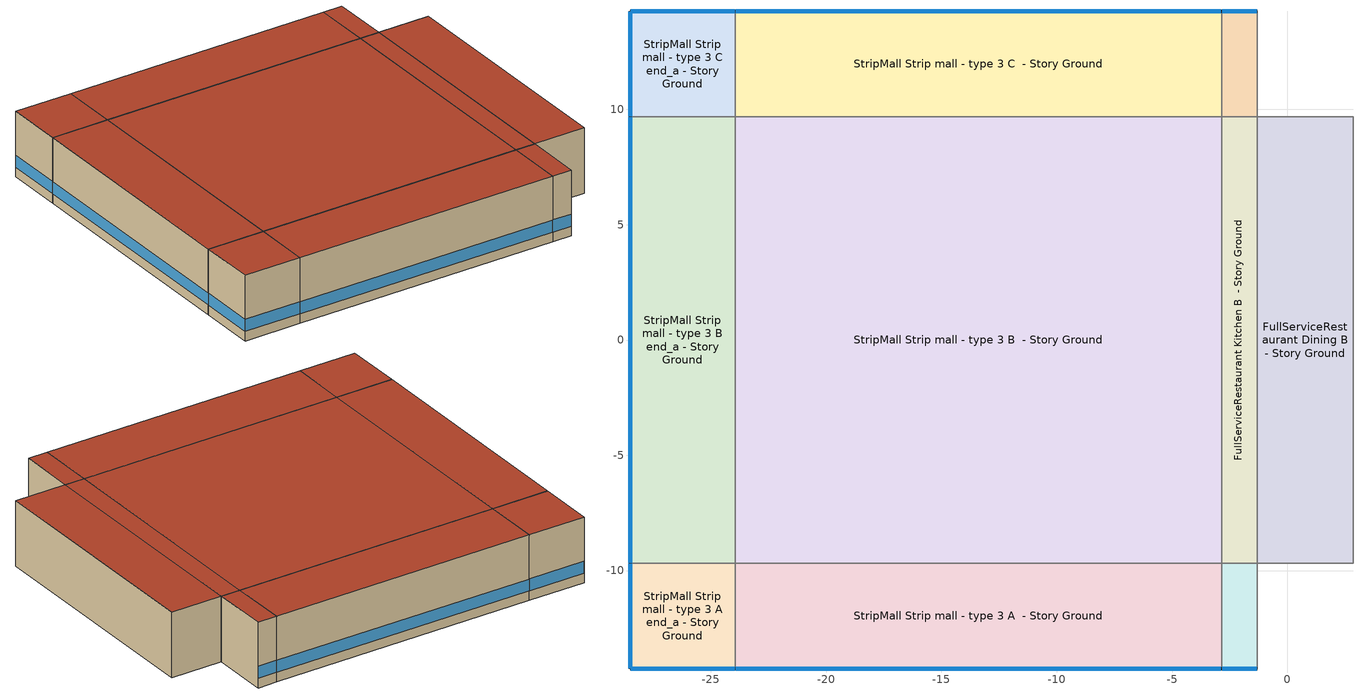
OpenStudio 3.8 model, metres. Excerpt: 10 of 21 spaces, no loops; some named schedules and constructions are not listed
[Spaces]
StripMall Strip mall - type 3 A end_a - Story Ground
 floor ground (Foundation F 126 Perim 914 Area 209): -28.51,-14.26 -28.51,-9.68 -23.94,-9.68 -23.94,-14.26 z0
 wall outside: -28.51,-9.68 -28.51,-14.26 -23.94,-14.26 z0:5.18
 wall to StripMall Strip mall - type 3 B end_a - Story Ground: -23.94,-9.68 -28.51,-9.68 z0:5.18
 wall to StripMall Strip mall - type 3 A  - Story Ground: -23.94,-14.26 -23.94,-9.68 z0:5.18
 window (Window U-1.01 SHGC 0.74): -28.51,-9.71 -28.51,-14.23 / -28.49,-14.26 -23.96,-14.26 z0.76:1.71
 roof outside: -23.94,-14.26 -23.94,-9.68 -28.51,-9.68 -28.51,-14.26 z5.18
StripMall Strip mall - type 3 B end_a - Story Ground
 floor ground (Foundation F 126 Perim 1937 Area 8855): -28.51,-9.68 -28.51,9.68 -23.94,9.68 -23.94,-9.68 z0
 wall outside: -28.51,9.68 -28.51,-9.68 z0:5.18
 wall to StripMall Strip mall - type 3 C end_a - Story Ground: -23.94,9.68 -28.51,9.68 z0:5.18
 wall to StripMall Strip mall - type 3 B  - Story Ground: -23.94,-9.68 -23.94,9.68 z0:5.18
 window (Window U-1.01 SHGC 0.74): -28.51,9.66 -28.51,-9.66 z0.76:1.7
 roof outside: -23.94,-9.68 -23.94,9.68 -28.51,9.68 -28.51,-9.68 z5.18
StripMall Strip mall - type 3 C end_a - Story Ground
 floor ground (Foundation F 126 Perim 914 Area 209): -28.51,9.68 -28.51,14.26 -23.94,14.26 -23.94,9.68 z0
 wall outside: -23.94,14.26 -28.51,14.26 -28.51,9.68 z0:5.18
 wall to StripMall Strip mall - type 3 C  - Story Ground: -23.94,9.68 -23.94,14.26 z0:5.18
 window (Window U-1.01 SHGC 0.74): -28.51,14.23 -28.51,9.71 / -23.96,14.26 -28.49,14.26 z0.76:1.71
 roof outside: -23.94,9.68 -23.94,14.26 -28.51,14.26 -28.51,9.68 z5.18
StripMall Strip mall - type 3 A  - Story Ground
 floor ground (Foundation F 126 Perim 2109 Area 9642): -23.94,-14.26 -23.94,-9.68 -2.85,-9.68 -2.85,-14.26 z0
 wall outside: -23.94,-14.26 -2.85,-14.26 z0:5.18
 wall to StripMall Strip mall - type 3 B  - Story Ground: -2.85,-9.68 -23.94,-9.68 z0:5.18
 wall to FullServiceRestaurant Kitchen A  - Story Ground: -2.85,-14.26 -2.85,-9.68 z0:5.18
 window (Window U-1.01 SHGC 0.74): -23.91,-14.26 -2.88,-14.26 z0.76:1.7
 roof outside: -2.85,-14.26 -2.85,-9.68 -23.94,-9.68 -23.94,-14.26 z5.18
StripMall Strip mall - type 3 B  - Story Ground
 floor ground (Foundation F 126 Perim 0 Area 40843): -23.94,-9.68 -23.94,9.68 -2.85,9.68 -2.85,-9.68 z0
 wall to StripMall Strip mall - type 3 C  - Story Ground: -2.85,9.68 -23.94,9.68 z0:5.18
 wall to FullServiceRestaurant Kitchen B  - Story Ground: -2.85,-9.68 -2.85,9.68 z0:5.18
 roof outside: -2.85,-9.68 -2.85,9.68 -23.94,9.68 -23.94,-9.68 z5.18
StripMall Strip mall - type 3 C  - Story Ground
 floor ground (Foundation F 126 Perim 2109 Area 9642): -23.94,9.68 -23.94,14.26 -2.85,14.26 -2.85,9.68 z0
 wall outside: -2.85,14.26 -23.94,14.26 z0:5.18
 wall to FullServiceRestaurant Kitchen C  - Story Ground: -2.85,9.68 -2.85,14.26 z0:5.18
 window (Window U-1.01 SHGC 0.74): -2.88,14.26 -23.91,14.26 z0.76:1.7
 roof outside: -2.85,9.68 -2.85,14.26 -23.94,14.26 -23.94,9.68 z5.18
FullServiceRestaurant Kitchen A  - Story Ground
 floor ground (Foundation F 126 Perim 156 Area 711): -2.85,-14.26 -2.85,-9.68 -1.3,-9.68 -1.3,-14.26 z0
 wall outside: -2.85,-14.26 -1.3,-14.26 z0:5.18
 wall to FullServiceRestaurant Kitchen B  - Story Ground: -1.3,-9.68 -2.85,-9.68 z0:5.18
 wall to FullServiceRestaurant Dining A  - Story Ground: -1.3,-14.26 -1.3,-9.68 z0:5.18
 window (Window U-1.01 SHGC 0.74): -2.83,-14.26 -1.32,-14.26 z0.76:1.73
 roof outside: -1.3,-14.26 -1.3,-9.68 -2.85,-9.68 -2.85,-14.26 z5.18
FullServiceRestaurant Kitchen B  - Story Ground
 floor ground (Foundation F 126 Perim 0 Area 3013): -2.85,-9.68 -2.85,9.68 -1.3,9.68 -1.3,-9.68 z0
 wall to FullServiceRestaurant Kitchen C  - Story Ground: -1.3,9.68 -2.85,9.68 z0:5.18
 wall to FullServiceRestaurant Dining B  - Story Ground: -1.3,-9.68 -1.3,9.68 z0:5.18
 roof outside: -1.3,-9.68 -1.3,9.68 -2.85,9.68 -2.85,-9.68 z5.18
FullServiceRestaurant Kitchen C  - Story Ground
 floor ground (Foundation F 126 Perim 156 Area 711): -2.85,9.68 -2.85,14.26 -1.3,14.26 -1.3,9.68 z0
 wall outside: -1.3,14.26 -2.85,14.26 z0:5.18
 wall to FullServiceRestaurant Dining C  - Story Ground: -1.3,9.68 -1.3,14.26 z0:5.18
 window (Window U-1.01 SHGC 0.74): -1.32,14.26 -2.83,14.26 z0.76:1.73
 roof outside: -1.3,9.68 -1.3,14.26 -2.85,14.26 -2.85,9.68 z5.18
FullServiceRestaurant Dining B  - Story Ground
 floor ground (Foundation F 126 Perim 0 Area 8031): -1.3,-9.68 -1.3,9.68 2.85,9.68 2.85,-9.68 z0
 wall to FullServiceRestaurant Dining C  - Story Ground: 2.85,9.68 -1.3,9.68 z0:5.18
 wall to StripMall Strip mall - type 1 B  - Story Ground: 2.85,-9.68 2.85,9.68 z0:5.18
 wall to FullServiceRestaurant Dining A  - Story Ground: -1.3,-9.68 2.85,-9.68 z0:5.18
 roof outside: 2.85,-9.68 2.85,9.68 -1.3,9.68 -1.3,-9.68 z5.18
[Schedule:Day]
Clothing Schedule Summer Clothes: No, 24, 0, 0.5
FullServiceRestaurant Bldg Occ Sat Day: Average, 8, 30, 0, 8, 45, 0.0125, 9, 0, 0.025, 9, 15, 0.0375, 9, 30, 0.05, 9, 45, 0.1625, 10, 0, 0.275, 10, 15, 0.3875, 10, 30, 0.5, 11, 30, 0.5, 11, 45, 0.475, 12, 0, 0.45, 12, 15, 0.425, 12, 30, 0.4, 13, 15, 0.5, 13, 30, 0.4625, 13, 45, 0.425, 14, 0, 0.3875, 14, 15, 0.35, 14, 30, 0.3375, 14, 45, 0.325, 15, 0, 0.3125, 15, 15, 0.3, 16, 7, 0.3, 16, 22, 0.842857, 16, 37, 0.785714, 16, 52, 0.728571, 17, 0, 0.7, 17, 15, 0.6875, 17, 30, 0.675, 17, 45, 0.6625, 18, 0, 0.65, 18, 15, 0.625, 18, 30, 0.6, 18, 45, 0.575, 19, 0, 0.55, 19, 15, 0.5, 19, 30, 0.45, 19, 45, 0.4, 20, 0, 0.35, 20, 15, 0.275, 20, 30, 0.2, 20, 45, 0.125, 21, 0, 0.05, 21, 15, 0.0375, 21, 30, 0.025, 21, 45, 0.0125, 22, 0, 0, 24, 0, 0
FullServiceRestaurant Bldg Occ Sun Day: Average, 8, 30, 0, 8, 45, 0.0125, 9, 0, 0.025, 9, 15, 0.0375, 9, 30, 0.05, 9, 45, 0.1625, 10, 0, 0.275, 10, 15, 0.3875, 10, 30, 0.5, 11, 0, 0.5, 11, 15, 0.4625, 11, 30, 0.425, 11, 45, 0.3875, 12, 0, 0.35, 12, 15, 0.3125, 12, 30, 0.275, 12, 45, 0.2375, 13, 0, 0.2, 13, 45, 0.5, 14, 0, 0.45, 14, 15, 0.4, 14, 30, 0.35, 14, 45, 0.3, 15, 0, 0.275, 15, 15, 0.25, 15, 30, 0.225, 15, 45, 0.2, 16, 0, 0.2125, 16, 15, 0.225, 16, 30, 0.2375, 16, 45, 0.25, 16, 52, 0.35, 17, 0, 0.65, 17, 15, 0.6625, 17, 30, 0.675, 17, 45, 0.6875, 18, 0, 0.7, 18, 15, 0.6125, 18, 30, 0.525, 18, 45, 0.4375, 19, 0, 0.35, 19, 15, 0.3125, 19, 30, 0.275, 19, 45, 0.2375, 20, 0, 0.2, 21, 0, 0.2, 21, 15, 0.1625, 21, 30, 0.125, 21, 45, 0.0875, 22, 0, 0.05, 22, 15, 0.0375, 22, 30, 0.025, 22, 45, 0.0125, 23, 0, 0, 24, 0, 0
FullServiceRestaurant Activity Default; autogen FullServiceRestaurant Activity 0_day_sch; autogen FullServiceRestaurant Activity 1_day_sch; autogen StripMall Activity 0_day_sch; autogen StripMall Activity 1_day_sch: Average, 24, 0, 120
FullServiceRestaurant Activity Winter Design Day; FullServiceRestaurant Activity Summer Design Day: No, 24, 0, 120
FoodService_Restaurant BLDG_LIGHT_EndUseData Default: Average, 0, 15, 0.448694, 0, 30, 0.414388, 0, 45, 0.390493, 1, 0, 0.366598, 1, 15, 0.342703, 1, 30, 0.318808, 1, 45, 0.307923, 2, 0, 0.297039, 2, 15, 0.286154, 2, 30, 0.27527, 2, 45, 0.270536, 3, 0, 0.265803, 3, 15, 0.261069, 3, 30, 0.256336, 3, 45, 0.258912, 4, 0, 0.261488, 4, 15, 0.264065, 4, 30, 0.266641, 4, 45, 0.268898, 5, 0, 0.271156, 5, 15, 0.273413, 5, 30, 0.27567, 5, 45, 0.28172, 6, 0, 0.287771, 6, 15, 0.293821, 6, 30, 0.299872, 6, 45, 0.327251, 7, 0, 0.354631, 7, 15, 0.382011, 7, 30, 0.409391, 7, 45, 0.441211, 8, 0, 0.473031, 8, 15, 0.504852, 8, 30, 0.536672, 8, 45, 0.564383, 9, 0, 0.592093, 9, 15, 0.619803, 9, 30, 0.647513, 9, 45, 0.66562, 10, 0, 0.683728, 10, 15, 0.701835, 10, 30, 0.719943, 10, 45, 0.727528, 11, 0, 0.735112, 11, 15, 0.742697, 11, 30, 0.750282, 11, 45, 0.751146, 12, 0, 0.752009, 12, 15, 0.752873, 12, 30, 0.753736, 12, 45, 0.754057, 13, 0, 0.754377, 13, 15, 0.754698, 13, 30, 0.755019, 13, 45, 0.755124, 14, 0, 0.755229, 14, 15, 0.755334, 14, 30, 0.755439, 14, 45, 0.75514, 15, 0, 0.754842, 15, 15, 0.754543, 15, 30, 0.754245, 15, 45, 0.754332, 16, 0, 0.754418, 16, 15, 0.754505, 16, 30, 0.754592, 16, 45, 0.754481, 17, 0, 0.75437, 17, 15, 0.754259, 17, 30, 0.754149, 17, 45, 0.757791, 18, 0, 0.761434, 18, 15, 0.765076, 18, 30, 0.768719, 18, 45, 0.768791, 19, 0, 0.768863, 19, 15, 0.768935, 19, 30, 0.769007, 19, 45, 0.76771, 20, 0, 0.766413, 20, 15, 0.765115, 20, 30, 0.763818, 20, 45, 0.758298, 21, 0, 0.752779, 21, 15, 0.747259, 21, 30, 0.741739, 21, 45, 0.726026, 22, 0, 0.710313, 22, 15, 0.6946, 22, 30, 0.678887, 22, 45, 0.647068, 23, 0, 0.61525, 23, 15, 0.583431, 23, 30, 0.551612, 23, 45, 0.517306, 24, 0, 0.483
FoodService_Restaurant BLDG_LIGHT_EndUseData Summer Design Day; FoodService_Restaurant BLDG_EQUIP_EndUseData Summer Design Day; FoodService_Restaurant BLDG_LIGHT_EndUseData Summer Design Day 1; FoodService_Restaurant BLDG_EQUIP_EndUseData Summer Design Day 1; Zone StripMall Strip mall - type 3 B  - Story Ground Central Heating and AC Occ Sch Sunday 1: No, 24, 0, 1
FoodService_Restaurant BLDG_LIGHT_EndUseData Winter Design Day; FoodService_Restaurant BLDG_EQUIP_EndUseData Winter Design Day; FullServiceRestaurant Gas Equip Winter Design Day; FoodService_Restaurant BLDG_LIGHT_EndUseData Winter Design Day 1; FoodService_Restaurant BLDG_EQUIP_EndUseData Winter Design Day 1; Infiltration HVAC Off Schedule Schedule Day 0 1: No, 24, 0, 0
FoodService_Restaurant BLDG_EQUIP_EndUseData Default: Average, 0, 15, 0.273757, 0, 30, 0.279965, 0, 45, 0.153839, 1, 0, 0.29238, 1, 15, 0.298587, 1, 30, 0.304795, 1, 45, 0.311002, 2, 0, 0.31721, 2, 15, 0.323417, 2, 30, 0.329625, 2, 45, 0.335832, 3, 0, 0.34204, 3, 15, 0.348247, 3, 30, 0.354455, 3, 45, 0.360662, 4, 0, 0.36687, 4, 15, 0.373077, 4, 30, 0.379285, 4, 45, 0.385492, 5, 0, 0.406222, 5, 15, 0.426951, 5, 30, 0.44768, 5, 45, 0.46841, 6, 0, 0.475041, 6, 15, 0.481673, 6, 30, 0.488304, 6, 45, 0.494935, 7, 0, 0.497551, 7, 15, 0.500167, 7, 30, 0.502782, 7, 45, 0.505398, 8, 0, 0.508014, 8, 15, 0.51063, 8, 30, 0.513246, 8, 45, 0.515861, 9, 0, 0.518477, 9, 15, 0.521093, 9, 22, 0.522401, 9, 37, 0.525517, 9, 52, 0.528632, 10, 7, 0.531748, 10, 22, 0.534863, 10, 37, 0.533293, 10, 52, 0.531723, 11, 7, 0.530153, 11, 22, 0.528583, 11, 37, 0.530897, 11, 52, 0.533211, 12, 7, 0.535525, 12, 22, 0.537839, 12, 37, 0.536925, 12, 52, 0.536011, 13, 7, 0.535097, 13, 22, 0.534183, 13, 37, 0.534993, 13, 52, 0.535802, 14, 7, 0.536612, 14, 22, 0.537422, 14, 37, 0.539933, 14, 52, 0.542444, 15, 7, 0.544955, 15, 22, 0.547466, 15, 37, 0.547318, 15, 52, 0.547169, 16, 7, 0.547021, 16, 22, 0.546873, 16, 37, 0.546725, 16, 52, 0.546576, 17, 7, 0.546428, 17, 22, 0.54628, 17, 37, 0.546131, 17, 52, 0.545983, 18, 0, 0.545909, 18, 15, 0.540587, 18, 30, 0.535265, 18, 45, 0.529943, 19, 0, 0.524621, 19, 15, 0.514212, 19, 30, 0.503803, 19, 45, 0.493393, 20, 0, 0.482984, 20, 15, 0.465932, 20, 30, 0.44888, 20, 45, 0.431828, 21, 0, 0.414776, 21, 15, 0.374302, 21, 30, 0.333829, 21, 45, 0.293355, 22, 0, 0.252882, 22, 15, 0.216473, 22, 30, 0.180064, 22, 45, 0.143655, 23, 0, 0.107246, 23, 15, 0.093217, 23, 30, 0.079188, 23, 45, 0.065159, 24, 0, 0.05113
FoodService_Restaurant BLDG_EQUIP_EndUseData Fri Day: Average, 0, 15, 0.353654, 0, 30, 0.359113, 0, 45, 0.261404, 1, 0, 0.370031, 1, 15, 0.37549, 1, 30, 0.38095, 1, 45, 0.386409, 2, 0, 0.391868, 2, 15, 0.397327, 2, 30, 0.402786, 2, 45, 0.408245, 3, 0, 0.413704, 3, 15, 0.419164, 3, 30, 0.424623, 3, 45, 0.430082, 4, 0, 0.435541, 4, 15, 0.441, 4, 30, 0.446459, 4, 45, 0.451919, 5, 0, 0.469647, 5, 15, 0.487375, 5, 30, 0.505104, 5, 45, 0.522832, 6, 0, 0.533508, 6, 15, 0.544183, 6, 30, 0.554858, 6, 45, 0.565533, 7, 0, 0.56988, 7, 15, 0.574228, 7, 30, 0.578575, 7, 45, 0.582922, 8, 0, 0.587269, 8, 15, 0.591617, 8, 30, 0.595964, 8, 45, 0.600311, 9, 0, 0.604658, 9, 15, 0.609006, 9, 22, 0.611179, 9, 37, 0.611303, 9, 52, 0.611427, 10, 7, 0.61155, 10, 22, 0.611674, 10, 37, 0.607106, 10, 52, 0.602538, 11, 7, 0.59797, 11, 22, 0.593402, 11, 37, 0.589547, 11, 52, 0.585692, 12, 7, 0.581837, 12, 22, 0.577982, 12, 37, 0.576402, 12, 52, 0.574823, 13, 7, 0.573244, 13, 22, 0.571664, 13, 37, 0.571196, 13, 52, 0.570728, 14, 7, 0.57026, 14, 22, 0.569791, 14, 37, 0.574577, 14, 52, 0.579364, 15, 7, 0.58415, 15, 22, 0.588936, 15, 37, 0.588794, 15, 52, 0.588653, 16, 7, 0.588511, 16, 22, 0.588369, 16, 37, 0.588227, 16, 52, 0.588086, 17, 7, 0.587944, 17, 22, 0.587802, 17, 37, 0.58766, 17, 52, 0.587519, 18, 0, 0.587448, 18, 15, 0.583595, 18, 30, 0.579742, 18, 45, 0.575889, 19, 0, 0.572036, 19, 15, 0.565317, 19, 30, 0.558597, 19, 45, 0.551877, 20, 0, 0.545158, 20, 15, 0.5343, 20, 30, 0.523443, 20, 45, 0.512586, 21, 0, 0.501728, 21, 15, 0.484797, 21, 30, 0.467866, 21, 45, 0.450934, 22, 0, 0.434003, 22, 15, 0.405105, 22, 30, 0.376207, 22, 45, 0.347308, 23, 0, 0.31841, 23, 15, 0.284683, 23, 30, 0.250956, 23, 45, 0.217229, 24, 0, 0.183502
FoodService_Restaurant BLDG_EQUIP_EndUseData Sat Day: Average, 0, 15, 0.168538, 0, 30, 0.168333, 0, 45, 0.168128, 1, 0, 0.167924, 1, 15, 0.167719, 1, 30, 0.167514, 1, 45, 0.16731, 2, 0, 0.167105, 2, 15, 0.1669, 2, 30, 0.166696, 2, 45, 0.166491, 3, 0, 0.166286, 3, 15, 0.166082, 3, 30, 0.165877, 3, 45, 0.165672, 4, 0, 0.165468, 4, 15, 0.165263, 4, 30, 0.165058, 4, 45, 0.164854, 5, 0, 0.164649, 5, 15, 0.164444, 5, 30, 0.16424, 5, 45, 0.169971, 6, 0, 0.175702, 6, 15, 0.181434, 6, 30, 0.187165, 6, 45, 0.203338, 7, 0, 0.21951, 7, 15, 0.235683, 7, 30, 0.251855, 7, 45, 0.256469, 8, 0, 0.261084, 8, 15, 0.265698, 8, 30, 0.270313, 8, 45, 0.272929, 9, 0, 0.275544, 9, 15, 0.27816, 9, 30, 0.280776, 9, 45, 0.294704, 10, 0, 0.308632, 10, 15, 0.32256, 10, 30, 0.336488, 10, 45, 0.366093, 11, 0, 0.395699, 11, 15, 0.425305, 11, 30, 0.45491, 11, 45, 0.473836, 12, 0, 0.492762, 12, 15, 0.511688, 12, 30, 0.530614, 12, 45, 0.630882, 13, 0, 0.627109, 13, 15, 0.623337, 13, 30, 0.618795, 13, 45, 0.614254, 14, 0, 0.609713, 14, 15, 0.605171, 14, 30, 0.60113, 14, 45, 0.597088, 15, 0, 0.593046, 15, 15, 0.589004, 15, 30, 0.588385, 15, 45, 0.587766, 16, 0, 0.587147, 16, 15, 0.586528, 16, 30, 0.55493, 16, 45, 0.546314, 17, 0, 0.537697, 17, 15, 0.526508, 17, 30, 0.51532, 17, 45, 0.504131, 18, 0, 0.492942, 18, 15, 0.477296, 18, 30, 0.46165, 18, 45, 0.446003, 19, 0, 0.430357, 19, 15, 0.400539, 19, 30, 0.370721, 19, 45, 0.340903, 20, 0, 0.311085, 20, 15, 0.285785, 20, 30, 0.260485, 20, 45, 0.235185, 21, 0, 0.209885, 21, 15, 0.200008, 21, 30, 0.190132, 21, 45, 0.180256, 22, 0, 0.17038, 22, 15, 0.170175, 22, 30, 0.16997, 22, 45, 0.169766, 23, 0, 0.169561, 23, 15, 0.169356, 23, 30, 0.169152, 23, 45, 0.168947, 24, 0, 0.168742
FoodService_Restaurant BLDG_EQUIP_EndUseData Sun Day: Average, 0, 15, 0.170483, 0, 30, 0.170186, 0, 45, 0.169888, 1, 0, 0.169591, 1, 15, 0.169294, 1, 30, 0.168997, 1, 45, 0.168699, 2, 0, 0.168402, 2, 15, 0.168105, 2, 30, 0.167807, 2, 45, 0.16751, 3, 0, 0.167213, 3, 15, 0.166915, 3, 30, 0.166618, 3, 45, 0.166321, 4, 0, 0.166024, 4, 15, 0.165726, 4, 30, 0.165429, 4, 45, 0.165132, 5, 0, 0.164834, 5, 15, 0.164537, 5, 30, 0.16424, 5, 45, 0.1691, 6, 0, 0.173961, 6, 15, 0.178821, 6, 30, 0.183682, 6, 45, 0.19809, 7, 0, 0.212498, 7, 15, 0.226906, 7, 30, 0.241314, 7, 45, 0.246815, 8, 0, 0.252316, 8, 15, 0.257817, 8, 30, 0.263318, 8, 45, 0.265581, 9, 0, 0.267844, 9, 15, 0.270108, 9, 30, 0.272371, 9, 45, 0.283074, 10, 0, 0.293777, 10, 15, 0.30448, 10, 30, 0.315184, 10, 45, 0.341992, 11, 0, 0.368801, 11, 15, 0.395609, 11, 30, 0.422418, 11, 45, 0.446781, 12, 0, 0.471145, 12, 15, 0.495509, 12, 30, 0.519872, 12, 37, 0.586884, 12, 45, 0.622858, 13, 0, 0.620394, 13, 15, 0.61793, 13, 30, 0.615466, 13, 45, 0.613002, 14, 0, 0.608504, 14, 15, 0.604005, 14, 30, 0.599506, 14, 45, 0.595007, 15, 0, 0.5914, 15, 15, 0.587794, 15, 30, 0.584187, 15, 45, 0.580581, 16, 0, 0.577031, 16, 15, 0.573481, 16, 30, 0.569932, 16, 45, 0.566382, 16, 52, 0.566197, 17, 0, 0.538188, 17, 15, 0.530656, 17, 30, 0.523123, 17, 45, 0.51559, 18, 0, 0.508058, 18, 15, 0.494663, 18, 30, 0.481269, 18, 45, 0.467874, 19, 0, 0.45448, 19, 15, 0.422902, 19, 30, 0.391324, 19, 45, 0.359746, 20, 0, 0.328168, 20, 15, 0.301034, 20, 30, 0.2739, 20, 45, 0.246766, 21, 0, 0.219632, 21, 15, 0.217227, 21, 30, 0.214822, 21, 45, 0.212417, 22, 0, 0.210012, 22, 15, 0.200502, 22, 30, 0.190991, 22, 45, 0.18148, 23, 0, 0.17197, 23, 15, 0.171672, 23, 30, 0.171375, 23, 45, 0.171078, 24, 0, 0.17078
FullServiceRestaurant Infil Half On Default; FullServiceRestaurant Infil Half On Winter Design Day; FullServiceRestaurant Infil Half On Summer Design Day; FullServiceRestaurant Infil Half On Default|WntrDsn|SmrDsn|Sun|Sat Day: No, 5, 0, 1, 24, 0, 0.5
FullServiceRestaurant Gas Equip Default; autogen FullServiceRestaurant Gas Equip 1_day_sch: Average, 0, 15, 0.0275, 0, 30, 0.02, 4, 30, 0.02, 4, 45, 0.0275, 5, 0, 0.035, 5, 15, 0.0425, 5, 30, 0.05, 5, 45, 0.0625, 6, 0, 0.075, 6, 15, 0.0875, 6, 30, 0.1, 6, 45, 0.1125, 7, 0, 0.125, 7, 15, 0.1375, 7, 30, 0.15, 7, 45, 0.1625, 8, 0, 0.175, 8, 15, 0.1875, 8, 30, 0.2, 8, 45, 0.1875, 9, 0, 0.175, 9, 15, 0.1625, 9, 30, 0.15, 9, 45, 0.175, 10, 0, 0.2, 10, 15, 0.225, 10, 30, 0.25, 12, 30, 0.25, 12, 45, 0.2375, 13, 0, 0.225, 13, 15, 0.2125, 13, 30, 0.2, 13, 45, 0.1875, 14, 0, 0.175, 14, 15, 0.1625, 14, 30, 0.15, 14, 45, 0.1625, 15, 0, 0.175, 15, 15, 0.1875, 15, 30, 0.2, 15, 45, 0.225, 16, 0, 0.25, 16, 15, 0.275, 16, 30, 0.3, 18, 0, 0.3, 18, 15, 0.2875, 18, 30, 0.275, 18, 45, 0.2625, 19, 0, 0.25, 19, 15, 0.2375, 19, 30, 0.225, 19, 45, 0.2125, 20, 0, 0.2, 20, 30, 0.2, 20, 45, 0.1875, 21, 0, 0.175, 21, 15, 0.1625, 21, 30, 0.15, 21, 45, 0.1375, 22, 0, 0.125, 22, 15, 0.1125, 22, 30, 0.1, 22, 45, 0.0875, 23, 0, 0.075, 23, 15, 0.0625, 23, 30, 0.05, 23, 45, 0.0425, 24, 0, 0.035
FullServiceRestaurant Gas Equip Default|Sun Day: Average, 7, 30, 0.02, 7, 45, 0.0275, 8, 0, 0.035, 8, 15, 0.0425, 8, 30, 0.05, 8, 45, 0.0625, 9, 0, 0.075, 9, 15, 0.0875, 9, 30, 0.1, 9, 45, 0.1125, 10, 0, 0.125, 10, 15, 0.1375, 10, 30, 0.15, 10, 45, 0.1625, 11, 0, 0.175, 11, 15, 0.1875, 11, 30, 0.2, 11, 45, 0.1875, 12, 0, 0.175, 12, 15, 0.1625, 12, 30, 0.15, 12, 45, 0.19, 13, 0, 0.23, 13, 7, 0.25, 13, 22, 0.23, 13, 37, 0.21, 13, 45, 0.2, 14, 0, 0.1875, 14, 15, 0.175, 14, 30, 0.1625, 14, 45, 0.15, 15, 0, 0.1625, 15, 15, 0.175, 15, 30, 0.1875, 15, 45, 0.2, 16, 0, 0.266667, 16, 7, 0.3, 16, 22, 0.281818, 16, 37, 0.263636, 16, 52, 0.245455, 17, 7, 0.227273, 17, 22, 0.209091, 17, 30, 0.2, 18, 0, 0.2, 18, 15, 0.1875, 18, 30, 0.175, 18, 45, 0.1625, 19, 0, 0.15, 19, 15, 0.1375, 19, 30, 0.125, 19, 45, 0.1125, 20, 0, 0.1, 20, 15, 0.0875, 20, 30, 0.075, 20, 45, 0.0625, 21, 0, 0.05, 21, 15, 0.0425, 21, 30, 0.035, 21, 45, 0.0275, 22, 0, 0.02, 24, 0, 0.02
FullServiceRestaurant Gas Equip Summer Design Day: No, 24, 0, 0.25
StripMall Bldg Occ Sat Day: Average, 9, 30, 0, 9, 45, 0.025, 10, 0, 0.05, 10, 15, 0.075, 10, 30, 0.1, 10, 45, 0.125, 11, 0, 0.15, 11, 15, 0.175, 11, 30, 0.2, 11, 45, 0.275, 12, 0, 0.35, 12, 15, 0.425, 12, 30, 0.5, 16, 15, 0.8, 17, 0, 0.2, 17, 15, 0.175, 17, 30, 0.15, 17, 45, 0.125, 18, 0, 0.1, 18, 15, 0.075, 18, 30, 0.05, 18, 45, 0.025, 19, 0, 0, 24, 0, 0
StripMall Bldg Occ Sun Day: Average, 11, 15, 0.2, 11, 30, 0.225, 11, 45, 0.25, 12, 0, 0.275, 12, 15, 0.3, 12, 30, 0.325, 12, 45, 0.35, 13, 0, 0.375, 13, 15, 0.4, 16, 45, 0.4, 16, 52, 0.2, 24, 0, 0.2
Mercantile_Retail BLDG_LIGHT_EndUseData Sun Day: Average, 0, 15, 0.0102879, 0, 30, 0.00979802, 0, 45, 0.00930812, 1, 0, 0.00881822, 1, 15, 0.00832832, 1, 30, 0.00783842, 1, 45, 0.00734852, 2, 0, 0.00685861, 2, 15, 0.00636871, 2, 30, 0.00587881, 2, 45, 0.00538891, 3, 0, 0.00489901, 3, 15, 0.00440911, 3, 30, 0.00391921, 3, 45, 0.00342931, 4, 0, 0.00293941, 4, 15, 0.00244951, 4, 30, 0.0019596, 4, 45, 0.0014697, 5, 0, 0.000979802, 5, 15, 0.000489901, 5, 30, 0, 5, 45, 0.000416251, 6, 0, 0.000832503, 6, 15, 0.00124875, 6, 30, 0.00166501, 6, 45, 0.00258467, 7, 0, 0.00350433, 7, 15, 0.004424, 7, 30, 0.00534366, 7, 45, 0.00757475, 8, 0, 0.00980583, 8, 15, 0.0120369, 8, 30, 0.014268, 8, 45, 0.0188815, 9, 0, 0.023495, 9, 15, 0.0281085, 9, 30, 0.032722, 9, 45, 0.0585472, 10, 0, 0.0843724, 10, 15, 0.110198, 10, 30, 0.136023, 10, 45, 0.216947, 11, 0, 0.297871, 11, 15, 0.378795, 11, 30, 0.45972, 11, 45, 0.549618, 12, 0, 0.639517, 12, 15, 0.729416, 12, 30, 0.819315, 12, 37, 0.965764, 12, 45, 0.969847, 13, 0, 0.96994, 13, 15, 0.970033, 13, 30, 0.970126, 13, 45, 0.970219, 14, 0, 0.970234, 14, 15, 0.970249, 14, 30, 0.970264, 14, 45, 0.970279, 15, 0, 0.970226, 15, 15, 0.970174, 15, 30, 0.970122, 15, 45, 0.97007, 16, 0, 0.969983, 16, 15, 0.969895, 16, 30, 0.969808, 16, 45, 0.969721, 16, 52, 0.967554, 17, 0, 0.782524, 17, 15, 0.730836, 17, 30, 0.679148, 17, 45, 0.62746, 18, 0, 0.575772, 18, 15, 0.527988, 18, 30, 0.480203, 18, 45, 0.432419, 19, 0, 0.384635, 19, 15, 0.330245, 19, 30, 0.275856, 19, 45, 0.221466, 20, 0, 0.167076, 20, 15, 0.141874, 20, 30, 0.116673, 20, 45, 0.0914719, 21, 0, 0.0662706, 21, 15, 0.0558341, 21, 30, 0.0453976, 21, 45, 0.034961, 22, 0, 0.0245245, 22, 15, 0.0215778, 22, 30, 0.018631, 22, 45, 0.0156842, 23, 0, 0.0127374, 23, 15, 0.0122475, 23, 30, 0.0117576, 23, 45, 0.0112677, 24, 0, 0.0107778
Mercantile_Retail BLDG_EQUIP_EndUseData Wknd Day; autogen Schedule Rule 16 1_day_sch: Average, 0, 15, 0.307844, 0, 30, 0.288136, 0, 45, 0.285153, 1, 0, 0.28217, 1, 15, 0.279187, 1, 30, 0.276204, 1, 45, 0.270743, 2, 0, 0.265283, 2, 15, 0.259822, 2, 30, 0.254362, 2, 45, 0.248851, 3, 0, 0.24334, 3, 15, 0.237828, 3, 30, 0.232317, 3, 45, 0.228475, 4, 0, 0.224632, 4, 15, 0.22079, 4, 30, 0.216947, 4, 45, 0.215885, 5, 0, 0.214824, 5, 15, 0.213762, 5, 30, 0.2127, 5, 45, 0.216391, 6, 0, 0.220082, 6, 15, 0.223773, 6, 30, 0.227464, 6, 45, 0.232924, 7, 0, 0.238385, 7, 15, 0.243845, 7, 30, 0.249306, 7, 45, 0.25598, 8, 0, 0.262654, 8, 15, 0.269328, 8, 30, 0.276002, 8, 45, 0.284748, 9, 0, 0.293495, 9, 15, 0.302242, 9, 30, 0.310989, 9, 45, 0.316146, 10, 0, 0.321304, 10, 15, 0.326461, 10, 30, 0.331618, 10, 45, 0.337078, 11, 0, 0.342539, 11, 15, 0.347999, 11, 30, 0.35346, 11, 45, 0.363673, 12, 0, 0.373886, 12, 15, 0.384099, 12, 30, 0.394313, 12, 45, 0.408116, 13, 0, 0.421919, 13, 15, 0.435722, 13, 30, 0.449524, 13, 45, 0.466664, 14, 0, 0.483804, 14, 15, 0.500944, 14, 30, 0.518084, 14, 45, 0.538865, 15, 0, 0.559645, 15, 15, 0.580425, 15, 30, 0.601205, 15, 45, 0.61698, 16, 0, 0.632755, 16, 15, 0.64853, 16, 30, 0.664305, 16, 45, 0.673557, 17, 0, 0.68281, 17, 15, 0.692062, 17, 30, 0.701315, 17, 45, 0.703236, 18, 0, 0.705157, 18, 15, 0.707079, 18, 30, 0.709, 18, 45, 0.704348, 19, 0, 0.699697, 19, 15, 0.695045, 19, 30, 0.690394, 19, 45, 0.678866, 20, 0, 0.667338, 20, 15, 0.655811, 20, 30, 0.644283, 20, 45, 0.626384, 21, 0, 0.608486, 21, 15, 0.590588, 21, 30, 0.572689, 21, 45, 0.549179, 22, 0, 0.525668, 22, 15, 0.502158, 22, 30, 0.478647, 22, 45, 0.450728, 23, 0, 0.422808, 23, 15, 0.394889, 23, 30, 0.36697, 23, 45, 0.347261, 24, 0, 0.327553
StripMall Infil Half On Sat Day: No, 6, 0, 1, 22, 0, 0.5, 24, 0, 1
StripMall Infil Half On Sun Day: No, 8, 0, 1, 17, 0, 0.5, 24, 0, 1
StripMall HtgSetp Sat Day: Average, 9, 0, 15.5556, 18, 30, 20, 24, 0, 15.5556
StripMall HtgSetp Sun Day: Average, 11, 0, 15.5556, 16, 30, 20, 24, 0, 15.5556
StripMall ClgSetp Sat Day: Average, 9, 0, 23.8889, 18, 30, 22.2222, 24, 0, 23.8889
StripMall ClgSetp Sun Day: Average, 11, 0, 23.8889, 16, 30, 22.2222, 24, 0, 23.8889
Building Hours of Operation NonResidential Saturday; Building Hours of Operation NonResidential Sunday: No, 10, 0, 0, 18, 30, 1, 24, 0, 0
autogen FoodService_Restaurant BLDG_LIGHT_EndUseData 0_day_sch; autogen FoodService_Restaurant BLDG_LIGHT_EndUseData 1_day_sch: Average, 0, 15, 0.456702, 0, 30, 0.423253, 0, 45, 0.399956, 1, 0, 0.376658, 1, 15, 0.353361, 1, 30, 0.330063, 1, 45, 0.319451, 2, 0, 0.308838, 2, 15, 0.298226, 2, 30, 0.287613, 2, 45, 0.282998, 3, 0, 0.278383, 3, 15, 0.273768, 3, 30, 0.269153, 3, 45, 0.271665, 4, 0, 0.274177, 4, 15, 0.276689, 4, 30, 0.279201, 4, 45, 0.281401, 5, 0, 0.283602, 5, 15, 0.285803, 5, 30, 0.288004, 5, 45, 0.293903, 6, 0, 0.299802, 6, 15, 0.305701, 6, 30, 0.3116, 6, 45, 0.338295, 7, 0, 0.364991, 7, 15, 0.391686, 7, 30, 0.418381, 7, 45, 0.449406, 8, 0, 0.480431, 8, 15, 0.511456, 8, 30, 0.542481, 8, 45, 0.569498, 9, 0, 0.596516, 9, 15, 0.623533, 9, 30, 0.65055, 9, 45, 0.668205, 10, 0, 0.68586, 10, 15, 0.703515, 10, 30, 0.721169, 10, 45, 0.728565, 11, 0, 0.73596, 11, 15, 0.743355, 11, 30, 0.75075, 11, 45, 0.751592, 12, 0, 0.752434, 12, 15, 0.753276, 12, 30, 0.754118, 12, 45, 0.75443, 13, 0, 0.754743, 13, 15, 0.755056, 13, 30, 0.755368, 13, 45, 0.755471, 14, 0, 0.755573, 14, 15, 0.755676, 14, 30, 0.755778, 14, 45, 0.755487, 15, 0, 0.755196, 15, 15, 0.754905, 15, 30, 0.754614, 15, 45, 0.754698, 16, 0, 0.754783, 16, 15, 0.754868, 16, 30, 0.754952, 16, 45, 0.754844, 17, 0, 0.754736, 17, 15, 0.754628, 17, 30, 0.75452, 17, 45, 0.758071, 18, 0, 0.761623, 18, 15, 0.765174, 18, 30, 0.768726, 18, 45, 0.768796, 19, 0, 0.768866, 19, 15, 0.768937, 19, 30, 0.769007, 19, 45, 0.767742, 20, 0, 0.766478, 20, 15, 0.765213, 20, 30, 0.763948, 20, 45, 0.758566, 21, 0, 0.753184, 21, 15, 0.747802, 21, 30, 0.742421, 21, 45, 0.727101, 22, 0, 0.71178, 22, 15, 0.69646, 22, 30, 0.68114, 22, 45, 0.650117, 23, 0, 0.619094, 23, 15, 0.58807, 23, 30, 0.557047, 23, 45, 0.523598, 24, 0, 0.49015
autogen FullServiceRestaurant ClgSetp 0_day_sch; autogen FullServiceRestaurant ClgSetp 1_day_sch; autogen FullServiceRestaurant ClgSetp Kitchen 0_day_sch; autogen FullServiceRestaurant ClgSetp Kitchen 1_day_sch: Average, 1, 0, 22.2222, 5, 0, 23.8889, 24, 0, 22.2222
autogen FullServiceRestaurant HtgSetp 0_day_sch; autogen FullServiceRestaurant HtgSetp 1_day_sch; autogen FullServiceRestaurant HtgSetp Kitchen 0_day_sch; autogen FullServiceRestaurant HtgSetp Kitchen 1_day_sch: Average, 1, 0, 20, 5, 0, 15.5556, 24, 0, 20
autogen Mercantile_Retail BLDG_LIGHT_EndUseData 1_day_sch: Average, 0, 15, 0.361397, 0, 30, 0.352852, 0, 45, 0.351302, 1, 0, 0.349753, 1, 15, 0.348203, 1, 30, 0.346653, 1, 45, 0.345304, 2, 0, 0.343954, 2, 15, 0.342605, 2, 30, 0.341255, 2, 45, 0.340936, 3, 0, 0.340617, 3, 15, 0.340298, 3, 30, 0.339979, 3, 45, 0.341218, 4, 0, 0.342457, 4, 15, 0.343696, 4, 30, 0.344934, 4, 45, 0.349269, 5, 0, 0.353604, 5, 15, 0.357939, 5, 30, 0.362274, 5, 45, 0.373434, 6, 0, 0.384595, 6, 15, 0.395755, 6, 30, 0.406915, 6, 45, 0.446269, 7, 0, 0.485622, 7, 15, 0.524976, 7, 30, 0.564329, 7, 45, 0.631272, 8, 0, 0.698214, 8, 15, 0.765157, 8, 30, 0.8321, 8, 45, 0.861808, 9, 0, 0.891517, 9, 15, 0.921225, 9, 30, 0.950934, 9, 45, 0.955802, 10, 0, 0.960671, 10, 15, 0.965539, 10, 30, 0.970407, 10, 45, 0.970533, 11, 0, 0.970658, 11, 15, 0.970784, 11, 30, 0.970909, 11, 45, 0.970934, 12, 0, 0.97096, 12, 15, 0.970985, 12, 30, 0.971011, 12, 45, 0.971052, 13, 0, 0.971094, 13, 15, 0.971135, 13, 30, 0.971177, 13, 45, 0.971219, 14, 0, 0.971262, 14, 15, 0.971304, 14, 30, 0.971347, 14, 45, 0.971347, 15, 0, 0.971348, 15, 15, 0.971348, 15, 30, 0.971349, 15, 45, 0.971354, 16, 0, 0.971359, 16, 15, 0.971364, 16, 30, 0.971369, 16, 45, 0.971343, 17, 0, 0.971316, 17, 15, 0.97129, 17, 30, 0.971264, 17, 45, 0.971205, 18, 0, 0.971146, 18, 15, 0.971087, 18, 30, 0.971029, 18, 45, 0.970925, 19, 0, 0.970822, 19, 15, 0.970718, 19, 30, 0.970614, 19, 45, 0.970054, 20, 0, 0.969493, 20, 15, 0.968933, 20, 30, 0.968372, 20, 45, 0.946479, 21, 0, 0.924585, 21, 15, 0.902692, 21, 30, 0.880799, 21, 45, 0.80612, 22, 0, 0.73144, 22, 15, 0.656761, 22, 30, 0.582082, 22, 45, 0.53332, 23, 0, 0.484557, 23, 15, 0.435795, 23, 30, 0.387032, 23, 45, 0.378487, 24, 0, 0.369942
FoodService_Restaurant BLDG_LIGHT_EndUseData Default 1: No, 0, 15, 0.456702, 0, 30, 0.423253, 0, 45, 0.399956, 1, 0, 0.376658, 1, 15, 0.353361, 1, 30, 0.330063, 1, 45, 0.319451, 2, 0, 0.308838, 2, 15, 0.298226, 2, 30, 0.287613, 2, 45, 0.282998, 3, 0, 0.278383, 3, 15, 0.273768, 3, 30, 0.269153, 3, 45, 0.271665, 4, 0, 0.274177, 4, 15, 0.276689, 4, 30, 0.279201, 4, 45, 0.281401, 5, 0, 0.283602, 5, 15, 0.285803, 5, 30, 0.288004, 5, 45, 0.293903, 6, 0, 0.299802, 6, 15, 0.305701, 6, 30, 0.3116, 6, 45, 0.338295, 7, 0, 0.364991, 7, 15, 0.391686, 7, 30, 0.418381, 7, 45, 0.449406, 8, 0, 0.480431, 8, 15, 0.511456, 8, 30, 0.542481, 8, 45, 0.569498, 9, 0, 0.596516, 9, 15, 0.623533, 9, 30, 0.65055, 9, 45, 0.668205, 10, 0, 0.68586, 10, 15, 0.703515, 10, 30, 0.721169, 10, 45, 0.728565, 11, 0, 0.73596, 11, 15, 0.743355, 11, 30, 0.75075, 11, 45, 0.751592, 12, 0, 0.752434, 12, 15, 0.753276, 12, 30, 0.754118, 12, 45, 0.75443, 13, 0, 0.754743, 13, 15, 0.755056, 13, 30, 0.755368, 13, 45, 0.755471, 14, 0, 0.755573, 14, 15, 0.755676, 14, 30, 0.755778, 14, 45, 0.755487, 15, 0, 0.755196, 15, 15, 0.754905, 15, 30, 0.754614, 15, 45, 0.754698, 16, 0, 0.754783, 16, 15, 0.754868, 16, 30, 0.754952, 16, 45, 0.754844, 17, 0, 0.754736, 17, 15, 0.754628, 17, 30, 0.75452, 17, 45, 0.758071, 18, 0, 0.761623, 18, 15, 0.765174, 18, 30, 0.768726, 18, 45, 0.768796, 19, 0, 0.768866, 19, 15, 0.768937, 19, 30, 0.769007, 19, 45, 0.767742, 20, 0, 0.766478, 20, 15, 0.765213, 20, 30, 0.763948, 20, 45, 0.758566, 21, 0, 0.753184, 21, 15, 0.747802, 21, 30, 0.742421, 21, 45, 0.727101, 22, 0, 0.71178, 22, 15, 0.69646, 22, 30, 0.68114, 22, 45, 0.650117, 23, 0, 0.619094, 23, 15, 0.58807, 23, 30, 0.557047, 23, 45, 0.523598, 24, 0, 0.49015
FoodService_Restaurant BLDG_EQUIP_EndUseData Default 1: No, 0, 15, 0.336133, 0, 30, 0.340926, 0, 45, 0.243542, 1, 0, 0.350511, 1, 15, 0.355304, 1, 30, 0.360097, 1, 45, 0.36489, 2, 0, 0.369683, 2, 15, 0.374476, 2, 30, 0.379268, 2, 45, 0.384061, 3, 0, 0.388854, 3, 15, 0.393647, 3, 30, 0.39844, 3, 45, 0.403233, 4, 0, 0.408026, 4, 15, 0.412818, 4, 30, 0.417611, 4, 45, 0.422404, 5, 0, 0.43841, 5, 15, 0.454415, 5, 30, 0.470421, 5, 45, 0.486426, 6, 0, 0.491546, 6, 15, 0.496666, 6, 30, 0.501786, 6, 45, 0.506906, 7, 0, 0.508926, 7, 15, 0.510946, 7, 30, 0.512965, 7, 45, 0.514985, 8, 0, 0.517005, 8, 15, 0.519024, 8, 30, 0.521044, 8, 45, 0.523064, 9, 0, 0.525084, 9, 15, 0.527103, 9, 22, 0.528113, 9, 37, 0.530519, 9, 52, 0.532924, 10, 7, 0.53533, 10, 22, 0.537735, 10, 37, 0.536523, 10, 52, 0.535311, 11, 7, 0.534098, 11, 22, 0.532886, 11, 37, 0.534673, 11, 52, 0.53646, 12, 7, 0.538246, 12, 22, 0.540033, 12, 37, 0.539327, 12, 52, 0.538621, 13, 7, 0.537916, 13, 22, 0.53721, 13, 37, 0.537835, 13, 52, 0.53846, 14, 7, 0.539086, 14, 22, 0.539711, 14, 37, 0.54165, 14, 52, 0.543588, 15, 7, 0.545527, 15, 22, 0.547466, 15, 37, 0.547352, 15, 52, 0.547237, 16, 7, 0.547123, 16, 22, 0.547008, 16, 37, 0.546894, 16, 52, 0.546779, 17, 7, 0.546665, 17, 22, 0.54655, 17, 37, 0.546436, 17, 52, 0.546321, 18, 0, 0.546264, 18, 15, 0.542155, 18, 30, 0.538045, 18, 45, 0.533936, 19, 0, 0.529827, 19, 15, 0.52179, 19, 30, 0.513753, 19, 45, 0.505716, 20, 0, 0.497679, 20, 15, 0.484513, 20, 30, 0.471347, 20, 45, 0.458181, 21, 0, 0.445015, 21, 15, 0.413765, 21, 30, 0.382515, 21, 45, 0.351265, 22, 0, 0.320015, 22, 15, 0.291903, 22, 30, 0.263791, 22, 45, 0.235679, 23, 0, 0.207568, 23, 15, 0.196736, 23, 30, 0.185904, 23, 45, 0.175072, 24, 0, 0.16424
Zone StripMall Strip mall - type 3 B  - Story Ground Central Heating and AC Occ Sch Saturday 1: No, 10, 45, 0, 17, 30, 1, 24, 0, 0
Infiltration HVAC Off Schedule Schedule Day 2: No, 10, 45, 1, 17, 30, 0, 24, 0, 1
[Schedule:Rule]
Name | Schedule Ruleset | Rule Order | Day Schedule | Apply Saturday | Date Specification Type | Start Month | Start Day | End Month | End Day | Apply Sunday | Apply Friday | Apply Monday | Apply Tuesday | Apply Wednesday | Apply Thursday | Specific Month 1 | Specific Day 1 | Specific Month 2 | Specific Day 2 | Specific Month 3 | Specific Day 3 | Specific Month 4 | Specific Day 4 | Specific Month 5 | Specific Day 5 | Specific Month 6 | Specific Day 6 | Specific Month 7 | Specific Day 7 | Specific Month 8 | Specific Day 8 | Specific Month 9 | Specific Day 9 | Specific Month 10 | Specific Day 10 | Specific Month 11 | Specific Day 11 | Specific Month 12 | Specific Day 12 | Specific Month 13 | Specific Day 13 | Specific Month 14 | Specific Day 14 | Specific Month 15 | Specific Day 15 | Specific Month 16 | Specific Day 16 | Specific Month 17 | Specific Day 17 | Specific Month 18 | Specific Day 18 | Specific Month 19 | Specific Day 19 | Specific Month 20 | Specific Day 20 | Specific Month 21 | Specific Day 21 | Specific Month 22 | Specific Day 22 | Specific Month 23 | Specific Day 23 | Specific Month 24 | Specific Day 24 | Specific Month 25 | Specific Day 25 | Specific Month 26 | Specific Day 26 | Specific Month 27 | Specific Day 27 | Specific Month 28 | Specific Day 28 | Specific Month 29 | Specific Day 29 | Specific Month 30 | Specific Day 30 | Specific Month 31 | Specific Day 31 | Specific Month 32 | Specific Day 32 | Specific Month 33 | Specific Day 33 | Specific Month 34 | Specific Day 34 | Specific Month 35 | Specific Day 35 | Specific Month 36 | Specific Day 36 | Specific Month 37 | Specific Day 37 | Specific Month 38 | Specific Day 38 | Specific Month 39 | Specific Day 39 | Specific Month 40 | Specific Day 40 | Specific Month 41 | Specific Day 41 | Specific Month 42 | Specific Day 42 | Specific Month 43 | Specific Day 43 | Specific Month 44 | Specific Day 44 | Specific Month 45 | Specific Day 45 | Specific Month 46 | Specific Day 46 | Specific Month 47 | Specific Day 47 | Specific Month 48 | Specific Day 48 | Specific Month 49 | Specific Day 49 | Specific Month 50 | Specific Day 50 | Specific Month 51 | Specific Day 51 | Specific Month 52 | Specific Day 52
Schedule Rule 2 | FullServiceRestaurant Bldg Occ | 1 | FullServiceRestaurant Bldg Occ Sat Day | Yes | DateRange | 1 | 1 | 12 | 31
Schedule Rule 3 | FullServiceRestaurant Bldg Occ | 0 | FullServiceRestaurant Bldg Occ Sun Day |  | DateRange | 1 | 1 | 12 | 31 | Yes
Schedule Rule 6 | FoodService_Restaurant BLDG_EQUIP_EndUseData | 2 | FoodService_Restaurant BLDG_EQUIP_EndUseData Fri Day |  | DateRange | 1 | 1 | 12 | 31 |  | Yes
Schedule Rule 7 | FoodService_Restaurant BLDG_EQUIP_EndUseData | 1 | FoodService_Restaurant BLDG_EQUIP_EndUseData Sat Day | Yes | DateRange | 1 | 1 | 12 | 31
Schedule Rule 8 | FoodService_Restaurant BLDG_EQUIP_EndUseData | 0 | FoodService_Restaurant BLDG_EQUIP_EndUseData Sun Day |  | DateRange | 1 | 1 | 12 | 31 | Yes
Schedule Rule 9 | FullServiceRestaurant Infil Half On | 0 | FullServiceRestaurant Infil Half On Default|WntrDsn|SmrDsn|Sun|Sat Day | Yes | DateRange | 1 | 1 | 12 | 31 | Yes
Schedule Rule 10 | FullServiceRestaurant Gas Equip | 0 | FullServiceRestaurant Gas Equip Default|Sun Day |  | DateRange | 1 | 1 | 12 | 31 | Yes
autogen FoodService_Restaurant BLDG_LIGHT_EndUseData 0 | FoodService_Restaurant BLDG_LIGHT_EndUseData | 0 | autogen FoodService_Restaurant BLDG_LIGHT_EndUseData 0_day_sch | Yes | SpecificDates |  |  |  |  | Yes | Yes | Yes | Yes | Yes | Yes | 1 | 6 | 1 | 13 | 1 | 20 | 1 | 27 | 2 | 3 | 2 | 10 | 2 | 17 | 2 | 24 | 3 | 3 | 3 | 10 | 3 | 17 | 3 | 24 | 3 | 31 | 4 | 7 | 4 | 14 | 4 | 21 | 4 | 28 | 5 | 5 | 5 | 12 | 5 | 19 | 5 | 26 | 6 | 2 | 6 | 9 | 6 | 16 | 6 | 23 | 6 | 30 | 7 | 7 | 7 | 14 | 7 | 21 | 7 | 28 | 8 | 4 | 8 | 11 | 8 | 18 | 8 | 25 | 9 | 1 | 9 | 8 | 9 | 15 | 9 | 22 | 9 | 29 | 10 | 6 | 10 | 13 | 10 | 20 | 10 | 27 | 11 | 3 | 11 | 10 | 11 | 17 | 11 | 24 | 12 | 1 | 12 | 8 | 12 | 15 | 12 | 22 | 12 | 29
autogen FoodService_Restaurant BLDG_LIGHT_EndUseData 1 | FoodService_Restaurant BLDG_LIGHT_EndUseData | 1 | autogen FoodService_Restaurant BLDG_LIGHT_EndUseData 1_day_sch | Yes | SpecificDates |  |  |  |  | Yes | Yes | Yes | Yes | Yes | Yes | 1 | 7 | 1 | 14 | 1 | 21 | 1 | 28 | 2 | 4 | 2 | 11 | 2 | 18 | 2 | 25 | 3 | 4 | 3 | 11 | 3 | 18 | 3 | 25 | 4 | 1 | 4 | 8 | 4 | 15 | 4 | 22 | 4 | 29 | 5 | 6 | 5 | 13 | 5 | 20 | 5 | 27 | 6 | 3 | 6 | 10 | 6 | 17 | 6 | 24 | 7 | 1 | 7 | 8 | 7 | 15 | 7 | 22 | 7 | 29 | 8 | 5 | 8 | 12 | 8 | 19 | 8 | 26 | 9 | 2 | 9 | 9 | 9 | 16 | 9 | 23 | 9 | 30 | 10 | 7 | 10 | 14 | 10 | 21 | 10 | 28 | 11 | 4 | 11 | 11 | 11 | 18 | 11 | 25 | 12 | 2 | 12 | 9 | 12 | 16 | 12 | 23 | 12 | 30
autogen FullServiceRestaurant Activity 0 | FullServiceRestaurant Activity | 0 | autogen FullServiceRestaurant Activity 0_day_sch | Yes | SpecificDates |  |  |  |  | Yes | Yes | Yes | Yes | Yes | Yes | 1 | 6 | 1 | 13 | 1 | 20 | 1 | 27 | 2 | 3 | 2 | 10 | 2 | 17 | 2 | 24 | 3 | 3 | 3 | 10 | 3 | 17 | 3 | 24 | 3 | 31 | 4 | 7 | 4 | 14 | 4 | 21 | 4 | 28 | 5 | 5 | 5 | 12 | 5 | 19 | 5 | 26 | 6 | 2 | 6 | 9 | 6 | 16 | 6 | 23 | 6 | 30 | 7 | 7 | 7 | 14 | 7 | 21 | 7 | 28 | 8 | 4 | 8 | 11 | 8 | 18 | 8 | 25 | 9 | 1 | 9 | 8 | 9 | 15 | 9 | 22 | 9 | 29 | 10 | 6 | 10 | 13 | 10 | 20 | 10 | 27 | 11 | 3 | 11 | 10 | 11 | 17 | 11 | 24 | 12 | 1 | 12 | 8 | 12 | 15 | 12 | 22 | 12 | 29
autogen FullServiceRestaurant Activity 1 | FullServiceRestaurant Activity | 1 | autogen FullServiceRestaurant Activity 1_day_sch | Yes | SpecificDates |  |  |  |  | Yes | Yes | Yes | Yes | Yes | Yes | 1 | 7 | 1 | 14 | 1 | 21 | 1 | 28 | 2 | 4 | 2 | 11 | 2 | 18 | 2 | 25 | 3 | 4 | 3 | 11 | 3 | 18 | 3 | 25 | 4 | 1 | 4 | 8 | 4 | 15 | 4 | 22 | 4 | 29 | 5 | 6 | 5 | 13 | 5 | 20 | 5 | 27 | 6 | 3 | 6 | 10 | 6 | 17 | 6 | 24 | 7 | 1 | 7 | 8 | 7 | 15 | 7 | 22 | 7 | 29 | 8 | 5 | 8 | 12 | 8 | 19 | 8 | 26 | 9 | 2 | 9 | 9 | 9 | 16 | 9 | 23 | 9 | 30 | 10 | 7 | 10 | 14 | 10 | 21 | 10 | 28 | 11 | 4 | 11 | 11 | 11 | 18 | 11 | 25 | 12 | 2 | 12 | 9 | 12 | 16 | 12 | 23 | 12 | 30
autogen FullServiceRestaurant Gas Equip 1 | FullServiceRestaurant Gas Equip | 1 | autogen FullServiceRestaurant Gas Equip 1_day_sch | Yes | SpecificDates |  |  |  |  | Yes | Yes | Yes | Yes | Yes | Yes | 1 | 6 | 1 | 13 | 1 | 20 | 1 | 27 | 2 | 3 | 2 | 10 | 2 | 17 | 2 | 24 | 3 | 3 | 3 | 10 | 3 | 17 | 3 | 24 | 3 | 31 | 4 | 7 | 4 | 14 | 4 | 21 | 4 | 28 | 5 | 5 | 5 | 12 | 5 | 19 | 5 | 26 | 6 | 2 | 6 | 9 | 6 | 16 | 6 | 23 | 6 | 30 | 7 | 7 | 7 | 14 | 7 | 21 | 7 | 28 | 8 | 4 | 8 | 11 | 8 | 18 | 8 | 25 | 9 | 1 | 9 | 8 | 9 | 15 | 9 | 22 | 9 | 29 | 10 | 6 | 10 | 13 | 10 | 20 | 10 | 27 | 11 | 3 | 11 | 10 | 11 | 17 | 11 | 24 | 12 | 1 | 12 | 8 | 12 | 15 | 12 | 22 | 12 | 29
autogen FoodService_Restaurant BLDG_LIGHT_EndUseData 0 1 | FoodService_Restaurant BLDG_LIGHT_EndUseData BPR Adjusted | 0 | autogen FoodService_Restaurant BLDG_LIGHT_EndUseData 0_day_sch | Yes | SpecificDates |  |  |  |  | Yes | Yes | Yes | Yes | Yes | Yes | 1 | 6 | 1 | 13 | 1 | 20 | 1 | 27 | 2 | 3 | 2 | 10 | 2 | 17 | 2 | 24 | 3 | 3 | 3 | 10 | 3 | 17 | 3 | 24 | 3 | 31 | 4 | 7 | 4 | 14 | 4 | 21 | 4 | 28 | 5 | 5 | 5 | 12 | 5 | 19 | 5 | 26 | 6 | 2 | 6 | 9 | 6 | 16 | 6 | 23 | 6 | 30 | 7 | 7 | 7 | 14 | 7 | 21 | 7 | 28 | 8 | 4 | 8 | 11 | 8 | 18 | 8 | 25 | 9 | 1 | 9 | 8 | 9 | 15 | 9 | 22 | 9 | 29 | 10 | 6 | 10 | 13 | 10 | 20 | 10 | 27 | 11 | 3 | 11 | 10 | 11 | 17 | 11 | 24 | 12 | 1 | 12 | 8 | 12 | 15 | 12 | 22 | 12 | 29
autogen FoodService_Restaurant BLDG_LIGHT_EndUseData 2 | FoodService_Restaurant BLDG_LIGHT_EndUseData BPR Adjusted | 1 | autogen FoodService_Restaurant BLDG_LIGHT_EndUseData 1_day_sch | Yes | SpecificDates |  |  |  |  | Yes | Yes | Yes | Yes | Yes | Yes | 1 | 7 | 1 | 14 | 1 | 21 | 1 | 28 | 2 | 4 | 2 | 11 | 2 | 18 | 2 | 25 | 3 | 4 | 3 | 11 | 3 | 18 | 3 | 25 | 4 | 1 | 4 | 8 | 4 | 15 | 4 | 22 | 4 | 29 | 5 | 6 | 5 | 13 | 5 | 20 | 5 | 27 | 6 | 3 | 6 | 10 | 6 | 17 | 6 | 24 | 7 | 1 | 7 | 8 | 7 | 15 | 7 | 22 | 7 | 29 | 8 | 5 | 8 | 12 | 8 | 19 | 8 | 26 | 9 | 2 | 9 | 9 | 9 | 16 | 9 | 23 | 9 | 30 | 10 | 7 | 10 | 14 | 10 | 21 | 10 | 28 | 11 | 4 | 11 | 11 | 11 | 18 | 11 | 25 | 12 | 2 | 12 | 9 | 12 | 16 | 12 | 23 | 12 | 30
Schedule Rule 34 | FoodService_Restaurant BLDG_EQUIP_EndUseData BPR Adjusted | 0 | FoodService_Restaurant BLDG_EQUIP_EndUseData Sun Day |  | DateRange | 1 | 1 | 12 | 31 | Yes
Schedule Rule 35 | FoodService_Restaurant BLDG_EQUIP_EndUseData BPR Adjusted | 1 | FoodService_Restaurant BLDG_EQUIP_EndUseData Sat Day | Yes | DateRange | 1 | 1 | 12 | 31
